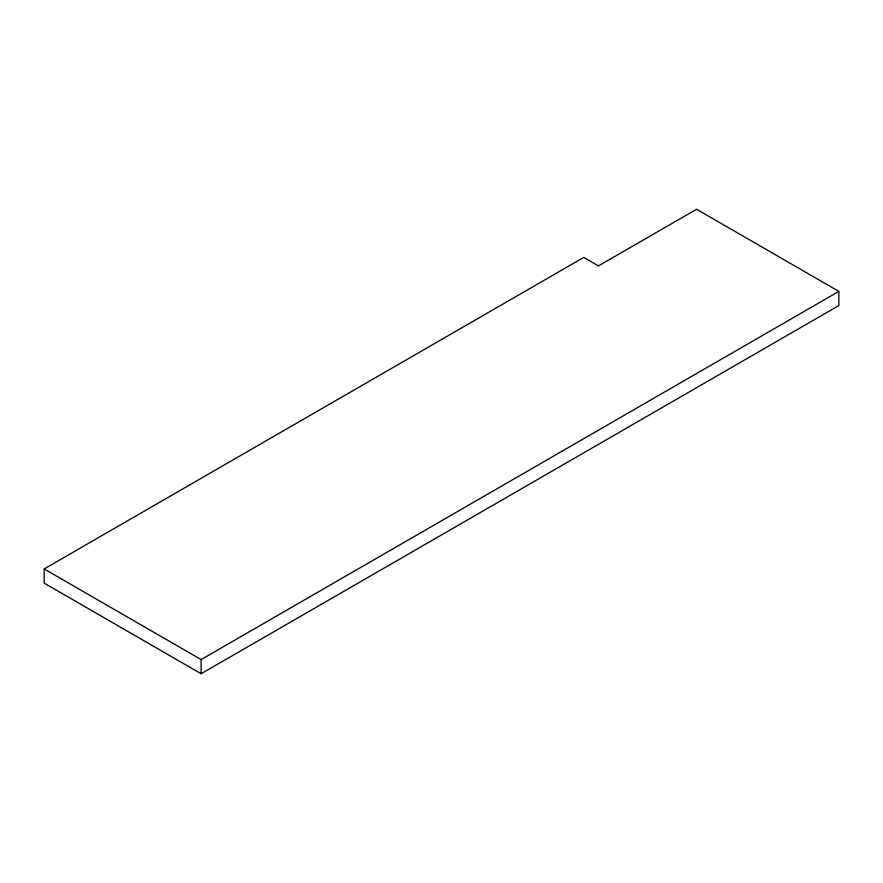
<?xml version="1.0" encoding="UTF-8"?>
<svg xmlns="http://www.w3.org/2000/svg" width="883" height="883" viewBox="0 0 883 883"><rect width="100%" height="100%" fill="white"/><g stroke="black" fill="none" stroke-linecap="round" stroke-linejoin="round"><path stroke-width="1.32" d="M44.15 568.95L583.762 257.406L598.475 265.904L696.588 209.26L838.85 291.39L838.85 305.551L201.125 673.74L44.15 583.111L44.15 568.95L201.125 659.579L838.85 291.39M201.125 659.579L201.125 673.74"/></g></svg>
